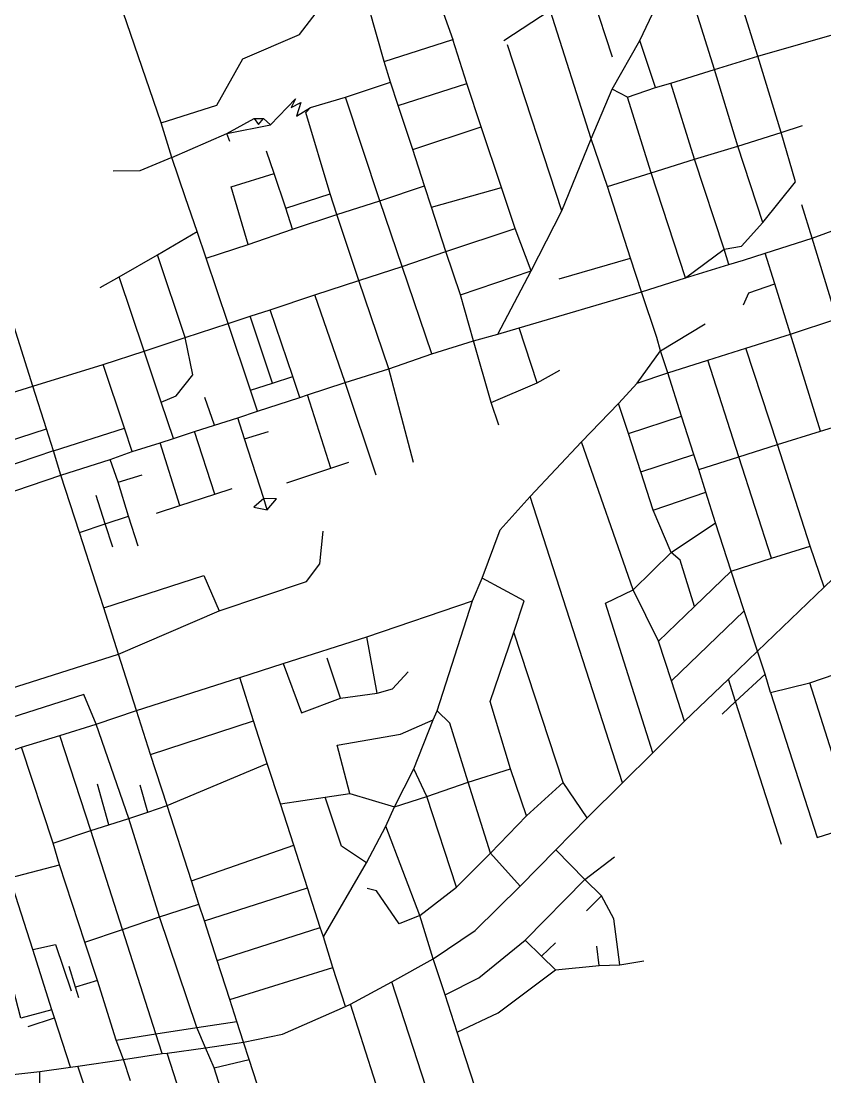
# Model space of a CAD drawing. Header units: metres. Extents: x 609554 to 651406, y 4826501 to 4857446.
# Drawn here: x 637859 to 639490, y 4837782 to 4839925 of the extents above; entities that cross this region are included whole.
import ezdxf

# ---------------------------------------------------------------- set-up
doc = ezdxf.new("R2010")
doc.units = ezdxf.units.M

msp = doc.modelspace()

# ---------------------------------------------------------------- linework, layer by layer
at = {"layer": 'ROADS'}
for points in [[(639353.8, 4839853.5), (639615.9, 4839929.1), (639502.8, 4840120.9)], [(638143, 4839718.3), (638256.1, 4839754.2), (638309.2, 4839848.3), (638424, 4839897.5), (638457.4, 4839941.9), (638425.8, 4840088.4)], [(639353.8, 4839853.5), (639290.8, 4840055.4)], [(639265.6, 4839827), (639202.4, 4840029.6)], [(639114.5, 4839885.7), (639179.1, 4840023)], [(638143, 4839718.3), (638050.9, 4839989)], [(638595.4, 4839842.7), (638564.6, 4839952.4), (638697.1, 4839993.9), (638734.7, 4839887.8)], [(639058.7, 4839851.6), (639018.9, 4839974.1)], [(638838.6, 4839885.5), (638932.8, 4839946.8)], [(639016, 4839686), (638932.8, 4839946.8)], [(638595.4, 4839842.7), (638734.7, 4839887.8)], [(638763.6, 4839798.3), (638734.7, 4839887.8)], [(638955.9, 4839539.8), (638846, 4839876.7)], [(639058, 4839786.6), (639114.5, 4839885.7)], [(639146.5, 4839790.3), (639114.5, 4839885.7)], [(639265.6, 4839827), (639353.8, 4839853.5)], [(639400.9, 4839698.8), (639353.8, 4839853.5)], [(638608.7, 4839800.7), (638595.4, 4839842.7)], [(639177.2, 4839798.9), (639265.6, 4839827)], [(639313, 4839671.3), (639265.6, 4839827)], [(638517.4, 4839770.7), (638608.7, 4839800.7)], [(638624.2, 4839753.9), (638608.7, 4839800.7)], [(638624.2, 4839753.9), (638763.6, 4839798.3)], [(638792.6, 4839710.4), (638763.6, 4839798.3)], [(639089.3, 4839770.6), (639146.5, 4839790.3)], [(639146.5, 4839790.3), (639177.2, 4839798.9)], [(639225.5, 4839644.7), (639177.2, 4839798.9)], [(638365.2, 4839714.5), (638415.7, 4839767.5), (638406.7, 4839749.9), (638426.9, 4839759.5)], [(638446, 4839749.4), (638517.4, 4839770.7)], [(638587.2, 4839560.4), (638517.4, 4839770.7)], [(639016, 4839686), (639058, 4839786.6)], [(639089.3, 4839770.6), (639058, 4839786.6)], [(639137.6, 4839617.1), (639089.3, 4839770.6)], [(638426.9, 4839759.5), (638418, 4839731.8), (638446, 4839749.4)], [(638485.8, 4839574.3), (638436.5, 4839739.4), (638446, 4839749.4)], [(638653.6, 4839664.4), (638624.2, 4839753.9)], [(638276.2, 4839696.5), (638332.2, 4839727.5)], [(638332.2, 4839727.5), (638340.8, 4839714.8), (638350.7, 4839727.2)], [(638332.2, 4839727.5), (638350.7, 4839727.2)], [(638350.7, 4839727.2), (638365.2, 4839714.5)], [(638165.2, 4839648.4), (638143, 4839718.3)], [(638276.2, 4839696.5), (638365.2, 4839714.5)], [(638653.6, 4839664.4), (638792.6, 4839710.4)], [(638833.8, 4839587.2), (638792.6, 4839710.4)], [(639400.9, 4839698.8), (639444.4, 4839713)], [(638165.2, 4839648.4), (638276.2, 4839696.5)], [(638282.3, 4839680.6), (638276.2, 4839696.5)], [(638955.9, 4839539.8), (639016, 4839686)], [(639048.8, 4839589.6), (639016, 4839686)], [(639313, 4839671.3), (639400.9, 4839698.8)], [(639364, 4839516.3), (639430, 4839599), (639400.9, 4839698.8)], [(638372.5, 4839615.4), (638357.2, 4839660.9)], [(638677.3, 4839590.9), (638653.6, 4839664.4)], [(639225.5, 4839644.7), (639313, 4839671.3)], [(639364, 4839516.3), (639313, 4839671.3)], [(638165.2, 4839648.4), (638100.1, 4839621.3), (638045.6, 4839620.3)], [(638192.8, 4839566.2), (638165.2, 4839648.4)], [(639137.6, 4839617.1), (639225.5, 4839644.7)], [(639285.7, 4839461.9), (639225.5, 4839644.7)], [(639048.8, 4839589.6), (639137.6, 4839617.1)], [(639206.8, 4839403.9), (639137.6, 4839617.1)], [(638319.6, 4839471.8), (638285.3, 4839588.4), (638372.5, 4839615.4)], [(638396.3, 4839545.5), (638372.5, 4839615.4)], [(638396.3, 4839545.5), (638485.8, 4839574.3)], [(638499.8, 4839532.3), (638485.8, 4839574.3)], [(638587.2, 4839560.4), (638677.3, 4839590.9)], [(638691.8, 4839547.2), (638677.3, 4839590.9)], [(638691.8, 4839547.2), (638833.8, 4839587.2)], [(638861.2, 4839504), (638833.8, 4839587.2)], [(639095.4, 4839443.5), (639048.8, 4839589.6)], [(638216.2, 4839498.1), (638192.8, 4839566.2)], [(638499.8, 4839532.3), (638587.2, 4839560.4)], [(638632.3, 4839427.1), (638587.2, 4839560.4)], [(638410, 4839502.7), (638396.3, 4839545.5)], [(638410, 4839502.7), (638499.8, 4839532.3)], [(638544.6, 4839398.4), (638499.8, 4839532.3)], [(638720.7, 4839457.3), (638691.8, 4839547.2)], [(638893.7, 4839417.8), (638955.9, 4839539.8)], [(639464.2, 4839484.4), (639442.9, 4839552.3)], [(639464.2, 4839484.4), (639635.6, 4839547.5)], [(639285.7, 4839461.9), (639320.8, 4839468), (639364, 4839516.3)], [(638135.8, 4839450.4), (638216.2, 4839498.1)], [(638234.7, 4839443.8), (638216.2, 4839498.1)], [(638319.6, 4839471.8), (638410, 4839502.7)], [(638720.7, 4839457.3), (638861.2, 4839504)], [(638893.7, 4839417.8), (638861.2, 4839504)], [(638234.7, 4839443.8), (638319.6, 4839471.8)], [(639368.8, 4839453.8), (639464.2, 4839484.4)], [(639514.2, 4839320.7), (639464.2, 4839484.4)], [(638057.7, 4839405.8), (638135.8, 4839450.4)], [(638191.9, 4839283), (638135.8, 4839450.4)], [(638632.3, 4839427.1), (638720.7, 4839457.3)], [(638750.3, 4839369.7), (638720.7, 4839457.3)], [(639206.8, 4839403.9), (639285.7, 4839461.9)], [(639294.9, 4839431.2), (639285.7, 4839461.9)], [(639324.8, 4839439.9), (639368.8, 4839453.8)], [(639388.1, 4839391.8), (639368.8, 4839453.8)], [(638279.1, 4839311), (638234.7, 4839443.8)], [(638544.6, 4839398.4), (638632.3, 4839427.1)], [(638692.5, 4839249.6), (638632.3, 4839427.1)], [(638950.5, 4839401.6), (639095.4, 4839443.5)], [(639118, 4839375.6), (639095.4, 4839443.5)], [(639206.8, 4839403.9), (639294.9, 4839431.2)], [(639294.9, 4839431.2), (639324.8, 4839439.9)], [(638019.3, 4839384.6), (638057.7, 4839405.8)], [(638108.7, 4839255.3), (638057.7, 4839405.8)], [(638750.3, 4839369.7), (638893.7, 4839417.8)], [(638826.4, 4839289.7), (638893.7, 4839417.8)], [(639118, 4839375.6), (639206.8, 4839403.9)], [(638454.7, 4839369.1), (638544.6, 4839398.4)], [(638605.2, 4839219.5), (638544.6, 4839398.4)], [(639324.5, 4839349.2), (639335.3, 4839373.4), (639388.1, 4839391.8)], [(639419.8, 4839289.9), (639388.1, 4839391.8)], [(637882.7, 4839183.8), (637826.2, 4839365)], [(638364.5, 4839339.3), (638454.7, 4839369.1)], [(638516.5, 4839191.6), (638454.7, 4839369.1)], [(638777, 4839276.1), (638750.3, 4839369.7)], [(638869.7, 4839302.1), (639118, 4839375.6)], [(639148.6, 4839282.7), (639118, 4839375.6)], [(638323.7, 4839326.1), (638364.5, 4839339.3)], [(638410.5, 4839203.8), (638364.5, 4839339.3)], [(638279.1, 4839311), (638323.7, 4839326.1)], [(638369.1, 4839190.3), (638323.7, 4839326.1)], [(639419.8, 4839289.9), (639514.2, 4839320.7)], [(638191.9, 4839283), (638279.1, 4839311)], [(638324.4, 4839175.6), (638279.1, 4839311)], [(638826.4, 4839289.7), (638869.7, 4839302.1)], [(638905.8, 4839190.7), (638869.7, 4839302.1)], [(639156.6, 4839256), (639247, 4839310.5)], [(638108.7, 4839255.3), (638191.9, 4839283)], [(638143, 4839151.7), (638173.8, 4839164.3), (638207.5, 4839207.2), (638191.9, 4839283)], [(638692.5, 4839249.6), (638777, 4839276.1)], [(638777, 4839276.1), (638826.4, 4839289.7)], [(638813.1, 4839151.2), (638777, 4839276.1)], [(639156.6, 4839256), (639148.6, 4839282.7)], [(639329.6, 4839261.5), (639419.8, 4839289.9)], [(639481.2, 4839093), (639419.8, 4839289.9)], [(638025.7, 4839228.3), (638108.7, 4839255.3)], [(638143, 4839151.7), (638108.7, 4839255.3)], [(639109.1, 4839190.1), (639156.6, 4839256)], [(639170.9, 4839210.8), (639156.6, 4839256)], [(639252.1, 4839237), (639329.6, 4839261.5)], [(639393.8, 4839065.5), (639329.6, 4839261.5)], [(637746, 4839226.2), (637786.3, 4839239.5), (637818, 4839163.5), (637882.7, 4839183.8)], [(638605.2, 4839219.5), (638692.5, 4839249.6)], [(639170.9, 4839210.8), (639252.1, 4839237)], [(639315.3, 4839040.3), (639252.1, 4839237)], [(637882.7, 4839183.8), (638025.7, 4839228.3)], [(638069.1, 4839099.1), (638025.7, 4839228.3)], [(638516.5, 4839191.6), (638605.2, 4839219.5)], [(638655.3, 4839029), (638605.2, 4839219.5)], [(638905.8, 4839190.7), (638952.1, 4839216.5)], [(639109.1, 4839190.1), (639170.9, 4839210.8)], [(639198.7, 4839123.1), (639170.9, 4839210.8)], [(638324.4, 4839175.6), (638369.1, 4839190.3)], [(638369.1, 4839190.3), (638410.5, 4839203.8)], [(638424.7, 4839160.8), (638410.5, 4839203.8)], [(638440, 4839166.6), (638516.5, 4839191.6)], [(638579.2, 4839003.7), (638516.5, 4839191.6)], [(638813.1, 4839151.2), (638905.8, 4839190.7)], [(639070.9, 4839148.9), (639109.1, 4839190.1)], [(637910.8, 4839097.5), (637882.7, 4839183.8)], [(638338.8, 4839133.3), (638324.4, 4839175.6)], [(638168, 4839077.6), (638143, 4839151.7)], [(638251.5, 4839104.6), (638231.8, 4839161)], [(638338.8, 4839133.3), (638424.7, 4839160.8)], [(638424.7, 4839160.8), (638440, 4839166.6)], [(638487.6, 4839017.6), (638440, 4839166.6)], [(638828.2, 4839105.1), (638813.1, 4839151.2)], [(638996, 4839071), (639070.9, 4839148.9)], [(639091.2, 4839087.7), (639070.9, 4839148.9)], [(638298.8, 4839120.1), (638338.8, 4839133.3)], [(638211, 4839091.8), (638251.5, 4839104.6)], [(638251.5, 4839104.6), (638298.8, 4839120.1)], [(638312.6, 4839077.1), (638298.8, 4839120.1)], [(639091.2, 4839087.7), (639198.7, 4839123.1)], [(639224.1, 4839045.5), (639198.7, 4839123.1)], [(639481.2, 4839093), (639514.2, 4839103.1)], [(637801.6, 4839062.3), (637910.8, 4839097.5)], [(637924.6, 4839052.7), (637910.8, 4839097.5)], [(637924.6, 4839052.7), (638069.1, 4839099.1)], [(638084.7, 4839051.2), (638069.1, 4839099.1)], [(638168, 4839077.6), (638211, 4839091.8)], [(638251.8, 4838965.1), (638211, 4839091.8)], [(638312.6, 4839077.1), (638360.8, 4839091.9)], [(639116.5, 4839010.3), (639091.2, 4839087.7)], [(639393.8, 4839065.5), (639481.2, 4839093)], [(638084.7, 4839051.2), (638140.9, 4839068.8)], [(638140.9, 4839068.8), (638168, 4839077.6)], [(638181.1, 4838942), (638140.9, 4839068.8)], [(638351.6, 4838956.1), (638312.6, 4839077.1)], [(638891.9, 4838960.3), (638996, 4839071)], [(639101.1, 4838770.8), (638996, 4839071)], [(639315.3, 4839040.3), (639393.8, 4839065.5)], [(639459.9, 4838859.4), (639393.8, 4839065.5)], [(637924.6, 4839052.7), (637817.4, 4839016)], [(637940, 4839003.1), (637924.6, 4839052.7)], [(638039.5, 4839035.3), (638084.7, 4839051.2)], [(639116.5, 4839010.3), (639224.1, 4839045.5)], [(639234.2, 4839014.8), (639224.1, 4839045.5)], [(639234.2, 4839014.8), (639315.3, 4839040.3)], [(639381.7, 4838835.1), (639315.3, 4839040.3)], [(637940, 4839003.1), (638039.5, 4839035.3)], [(638055.8, 4838988.9), (638039.5, 4839035.3)], [(638397.9, 4838988.1), (638487.6, 4839017.6)], [(638487.6, 4839017.6), (638524.1, 4839029.6)], [(637786.4, 4838951.2), (637940, 4839003.1)], [(637977.4, 4838886.9), (637940, 4839003.1)], [(638055.8, 4838988.9), (638104.9, 4839004.3)], [(639141.3, 4838932.5), (639116.5, 4839010.3)], [(639248.3, 4838968.9), (639234.2, 4839014.8)], [(638077.3, 4838919.9), (638055.8, 4838988.9)], [(638251.8, 4838965.1), (638287.1, 4838976.4)], [(638029.6, 4838904.8), (638011.3, 4838962)], [(638181.1, 4838942), (638251.8, 4838965.1)], [(638351.6, 4838956.1), (638331.5, 4838938.6), (638358.1, 4838932.8)], [(638358.1, 4838932.8), (638377.2, 4838955.7), (638351.6, 4838956.1)], [(638358.1, 4838932.8), (638351.6, 4838956.1)], [(638794.6, 4838794.3), (638831.1, 4838892.3), (638891.9, 4838960.3)], [(639079.2, 4838378.8), (638891.9, 4838960.3)], [(639141.3, 4838932.5), (639248.3, 4838968.9)], [(639268.2, 4838906.7), (639248.3, 4838968.9)], [(638133.9, 4838926.1), (638181.1, 4838942)], [(639177.8, 4838846.2), (639141.3, 4838932.5)], [(638029.6, 4838904.8), (638077.3, 4838919.9)], [(638096.5, 4838859.6), (638077.3, 4838919.9)], [(637977.4, 4838886.9), (638029.6, 4838904.8)], [(638045, 4838857.5), (638029.6, 4838904.8)], [(638260.9, 4838728.4), (638438.1, 4838787.4), (638465.5, 4838823.5), (638471.8, 4838890.1)], [(639177.8, 4838846.2), (639268.2, 4838906.7)], [(639299.4, 4838808.4), (639268.2, 4838906.7)], [(638010.7, 4838784.1), (637977.4, 4838886.9)], [(639101.1, 4838770.8), (639177.8, 4838846.2)], [(639225.5, 4838736.8), (639196.1, 4838831), (639177.8, 4838846.2)], [(639381.7, 4838835.1), (639459.9, 4838859.4)], [(639488.2, 4838776.4), (639459.9, 4838859.4)], [(639299.4, 4838808.4), (639381.7, 4838835.1)], [(639488.2, 4838776.4), (639560.3, 4838844.8)], [(639225.5, 4838736.8), (639299.4, 4838808.4)], [(639326.3, 4838728.1), (639299.4, 4838808.4)], [(638026.7, 4838734.2), (638010.7, 4838784.1)], [(638026.7, 4838734.2), (638230.1, 4838799.5), (638260.9, 4838728.4)], [(638775, 4838748.3), (638794.6, 4838794.3)], [(638859, 4838684.6), (638880, 4838748.5), (638794.6, 4838794.3)], [(639140.6, 4838440.2), (639044.5, 4838743.5), (639101.1, 4838770.8)], [(639152, 4838666.3), (639101.1, 4838770.8)], [(639353.5, 4838646.5), (639488.2, 4838776.4)], [(638560.7, 4838675.2), (638775, 4838748.3)], [(638703.2, 4838525), (638775, 4838748.3)], [(638056.7, 4838640.2), (638026.7, 4838734.2)], [(638056.7, 4838640.2), (638260.9, 4838728.4)], [(639152, 4838666.3), (639225.5, 4838736.8)], [(639178.5, 4838586.3), (639326.3, 4838728.1)], [(639353.5, 4838646.5), (639326.3, 4838728.1)], [(638390.7, 4838621), (638560.7, 4838675.2)], [(638581.2, 4838560.8), (638560.7, 4838675.2)], [(638852.1, 4838407.7), (638810.6, 4838543.9), (638859, 4838684.6)], [(638958.9, 4838379.9), (638859, 4838684.6)], [(639178.5, 4838586.3), (639152, 4838666.3)], [(637806.9, 4838561.1), (638056.7, 4838640.2)], [(638093.5, 4838525.5), (638056.7, 4838640.2)], [(638507.2, 4838550.9), (638479.9, 4838632)], [(639294, 4838589.6), (639353.5, 4838646.5)], [(639368.5, 4838599.3), (639353.5, 4838646.5)], [(638303, 4838593), (638390.7, 4838621)], [(638390.7, 4838621), (638427.9, 4838520.8), (638507.2, 4838550.9)], [(638093.5, 4838525.5), (638303, 4838593)], [(638330.6, 4838504.6), (638303, 4838593)], [(638581.2, 4838560.8), (638612.3, 4838569.6), (638644.3, 4838604.2)], [(639204.8, 4838504.1), (639294, 4838589.6)], [(639308.5, 4838544.2), (639294, 4838589.6)], [(639308.5, 4838544.2), (639368.5, 4838599.3)], [(639379.8, 4838562.3), (639368.5, 4838599.3)], [(639459.5, 4838582.1), (639536.7, 4838608.1)], [(639204.8, 4838504.1), (639178.5, 4838586.3)], [(639379.8, 4838562.3), (639459.5, 4838582.1)], [(639531, 4838356.3), (639459.5, 4838582.1)], [(638011.2, 4838497.8), (637986.6, 4838558.4), (637823.6, 4838506.1)], [(638507.2, 4838550.9), (638581.2, 4838560.8)], [(639379.8, 4838562.3), (639474.5, 4838268.2), (639527.5, 4838285.1), (639547.7, 4838313.7)], [(638011.2, 4838497.8), (638093.5, 4838525.5)], [(638121.7, 4838436.6), (638093.5, 4838525.5)], [(638695.4, 4838506.6), (638703.2, 4838525)], [(638766.4, 4838380.4), (638728.9, 4838499.8), (638703.2, 4838525)], [(639281.8, 4838518.3), (639308.5, 4838544.2)], [(639401.6, 4838253.8), (639308.5, 4838544.2)], [(638121.7, 4838436.6), (638330.6, 4838504.6)], [(638358.3, 4838418.2), (638330.6, 4838504.6)], [(638525.7, 4838357.5), (638500.1, 4838455.4), (638628.5, 4838478), (638695.4, 4838506.6)], [(638656.1, 4838407.2), (638695.4, 4838506.6)], [(639140.6, 4838440.2), (639204.8, 4838504.1)], [(637937.8, 4838475.3), (638011.2, 4838497.8)], [(638077.8, 4838306.7), (638011.2, 4838497.8)], [(637860.1, 4838451.2), (637937.8, 4838475.3)], [(638000.5, 4838282.6), (637937.8, 4838475.3)], [(637842.8, 4838445.6), (637860.1, 4838451.2)], [(637923.9, 4838256.9), (637860.1, 4838451.2)], [(639079.2, 4838378.8), (639140.6, 4838440.2)], [(638155.3, 4838333), (638121.7, 4838436.6)], [(638155.3, 4838333), (638358.3, 4838418.2)], [(638385.2, 4838336.6), (638358.3, 4838418.2)], [(638616.9, 4838330.6), (638656.1, 4838407.2)], [(638682.4, 4838351.1), (638656.1, 4838407.2)], [(638766.4, 4838380.4), (638852.1, 4838407.7)], [(638884.7, 4838312.1), (638852.1, 4838407.7)], [(638037.4, 4838294.1), (638014.1, 4838376.3)], [(638116.2, 4838319.7), (638100.6, 4838374.6)], [(638682.4, 4838351.1), (638766.4, 4838380.4)], [(638811.4, 4838236.4), (638766.4, 4838380.4)], [(638884.7, 4838312.1), (638958.9, 4838379.9)], [(639007.3, 4838308), (638958.9, 4838379.9)], [(639007.3, 4838308), (639079.2, 4838378.8)], [(638476.3, 4838349.9), (638525.7, 4838357.5)], [(638525.7, 4838357.5), (638616.9, 4838330.6)], [(638116.2, 4838319.7), (638155.3, 4838333)], [(638205, 4838179.9), (638155.3, 4838333)], [(638385.2, 4838336.6), (638476.3, 4838349.9)], [(638412.7, 4838252.3), (638385.2, 4838336.6)], [(638559.8, 4838216.6), (638509.2, 4838250.4), (638476.3, 4838349.9)], [(638616.9, 4838330.6), (638682.4, 4838351.1)], [(638742.4, 4838167.6), (638682.4, 4838351.1)], [(638077.8, 4838306.7), (638116.2, 4838319.7)], [(638598.8, 4838291.2), (638616.9, 4838330.6)], [(638811.4, 4838236.4), (638884.7, 4838312.1)], [(638000.5, 4838282.6), (638037.4, 4838294.1)], [(638037.4, 4838294.1), (638077.8, 4838306.7)], [(638140.2, 4838107.1), (638077.8, 4838306.7)], [(638559.8, 4838216.6), (638598.8, 4838291.2)], [(638668.1, 4838109.9), (638598.8, 4838291.2)], [(638944.1, 4838243), (639007.3, 4838308)], [(637923.9, 4838256.9), (638000.5, 4838282.6)], [(638065.1, 4838081.4), (638000.5, 4838282.6)], [(637937, 4838212.9), (637923.9, 4838256.9)], [(638205, 4838179.9), (638412.7, 4838252.3)], [(638440, 4838165.7), (638412.7, 4838252.3)], [(638742.4, 4838167.6), (638811.4, 4838236.4)], [(638871.8, 4838169.6), (638811.4, 4838236.4)], [(638871.8, 4838169.6), (638944.1, 4838243)], [(639002.7, 4838183), (638944.1, 4838243)], [(639002.7, 4838183), (639063.2, 4838228.7)], [(637836, 4838186), (637937, 4838212.9)], [(637988.1, 4838055.7), (637937, 4838212.9)], [(638472.3, 4838066.4), (638559.8, 4838216.6)], [(637882.9, 4838041), (637836, 4838186)], [(638881.6, 4838059.5), (639002.7, 4838183)], [(639036.8, 4838149.7), (639002.7, 4838183)], [(638220, 4838132.6), (638205, 4838179.9)], [(638231, 4838098.8), (638440, 4838165.7)], [(638465.9, 4838085.3), (638440, 4838165.7)], [(638668.1, 4838109.9), (638626, 4838093.1), (638579.9, 4838159.7), (638561, 4838164.6)], [(638668.1, 4838109.9), (638742.4, 4838167.6)], [(638695.4, 4838021.5), (638780, 4838079.1), (638871.8, 4838169.6)], [(639006.5, 4838119.2), (639036.8, 4838149.7)], [(639073.9, 4838009.7), (639061.4, 4838103.1), (639036.8, 4838149.7)], [(638140.2, 4838107.1), (638220, 4838132.6)], [(638231, 4838098.8), (638220, 4838132.6)], [(638065.1, 4838081.4), (638140.2, 4838107.1)], [(638215.5, 4837882.3), (638140.2, 4838107.1)], [(638257.2, 4838018.5), (638231, 4838098.8)], [(638695.4, 4838021.5), (638668.1, 4838109.9)], [(637988.1, 4838055.7), (638065.1, 4838081.4)], [(638132.7, 4837869.3), (638065.1, 4838081.4)], [(638257.2, 4838018.5), (638465.9, 4838085.3)], [(638472.3, 4838066.4), (638465.9, 4838085.3)], [(638013.9, 4837977.8), (637988.1, 4838055.7)], [(638491.3, 4838004), (638472.3, 4838066.4)], [(638719.4, 4837948.9), (638788, 4837983.1), (638881.6, 4838059.5)], [(638915, 4838027), (638881.6, 4838059.5)], [(638915, 4838027), (638943, 4838054.3)], [(637882.9, 4838041), (637929, 4838050.9), (637960.5, 4837956.8)], [(637921.4, 4837918.6), (637882.9, 4838041)], [(639032, 4838008), (639027.2, 4838047.4)], [(638282.7, 4837939.5), (638257.2, 4838018.5)], [(638611.4, 4837975.2), (638695.4, 4838021.5)], [(638719.4, 4837948.9), (638695.4, 4838021.5)], [(638943, 4837999.8), (638915, 4838027)], [(639073.9, 4838009.7), (639122.4, 4838017.7)], [(637969.7, 4837964.2), (637956.6, 4838006)], [(638282.7, 4837939.5), (638491.3, 4838004)], [(638517.4, 4837924.8), (638491.3, 4838004)], [(638743.9, 4837873), (638827, 4837912.4), (638943, 4837999.8)], [(638943, 4837999.8), (639032, 4838008)], [(639032, 4838008), (639073.9, 4838009.7)], [(638013.9, 4837977.8), (637969.7, 4837964.2)], [(638051.7, 4837856.5), (638013.9, 4837977.8)], [(638527.5, 4837929.7), (638611.4, 4837975.2)], [(638758.8, 4837520.9), (638611.4, 4837975.2)], [(637921.4, 4837918.6), (637858.8, 4837901.4), (637842.7, 4837961.4)], [(637976.2, 4837942.4), (637969.7, 4837964.2)], [(638743.9, 4837873), (638719.4, 4837948.9)], [(638297, 4837894.8), (638282.7, 4837939.5)], [(638310.3, 4837852.9), (638389.6, 4837868.7), (638517.4, 4837924.8)], [(638517.4, 4837924.8), (638527.5, 4837929.7)], [(638667.7, 4837491.3), (638527.5, 4837929.7)], [(637926.5, 4837902.4), (637921.4, 4837918.6)], [(637873.6, 4837884.8), (637926.5, 4837902.4)], [(637959.3, 4837802), (637926.5, 4837902.4)], [(638132.7, 4837869.3), (638215.5, 4837882.3)], [(638215.5, 4837882.3), (638297, 4837894.8)], [(638233.5, 4837841.5), (638215.5, 4837882.3)], [(638310.3, 4837852.9), (638297, 4837894.8)], [(638051.7, 4837856.5), (638132.7, 4837869.3)], [(638145.4, 4837829.4), (638132.7, 4837869.3)], [(638798.2, 4837706.7), (638743.9, 4837873)], [(638066.9, 4837817.7), (638051.7, 4837856.5)], [(638155.4, 4837830.7), (638233.5, 4837841.5)], [(638233.5, 4837841.5), (638310.3, 4837852.9)], [(638250.7, 4837800.9), (638233.5, 4837841.5)], [(638321.9, 4837817.3), (638310.3, 4837852.9)], [(637974.5, 4837804), (638066.9, 4837817.7)], [(638066.9, 4837817.7), (638145.4, 4837829.4)], [(638081.1, 4837774.4), (638066.9, 4837817.7)], [(638145.4, 4837829.4), (638155.4, 4837830.7)], [(638240.3, 4837565.7), (638155.4, 4837830.7)], [(638250.7, 4837800.9), (638321.9, 4837817.3)], [(638388.3, 4837612.9), (638321.9, 4837817.3)], [(637897.1, 4837793.4), (637959.3, 4837802)], [(637959.3, 4837802), (637974.5, 4837804)], [(637988.9, 4837759.1), (637974.5, 4837804)], [(638317, 4837591.7), (638250.7, 4837800.9)], [(637836.5, 4837786.2), (637897.1, 4837793.4)], [(637897.3, 4837749.6), (637897.1, 4837793.4)]]:
    msp.add_lwpolyline(points, dxfattribs=at)

doc.saveas('drawing.dxf')
